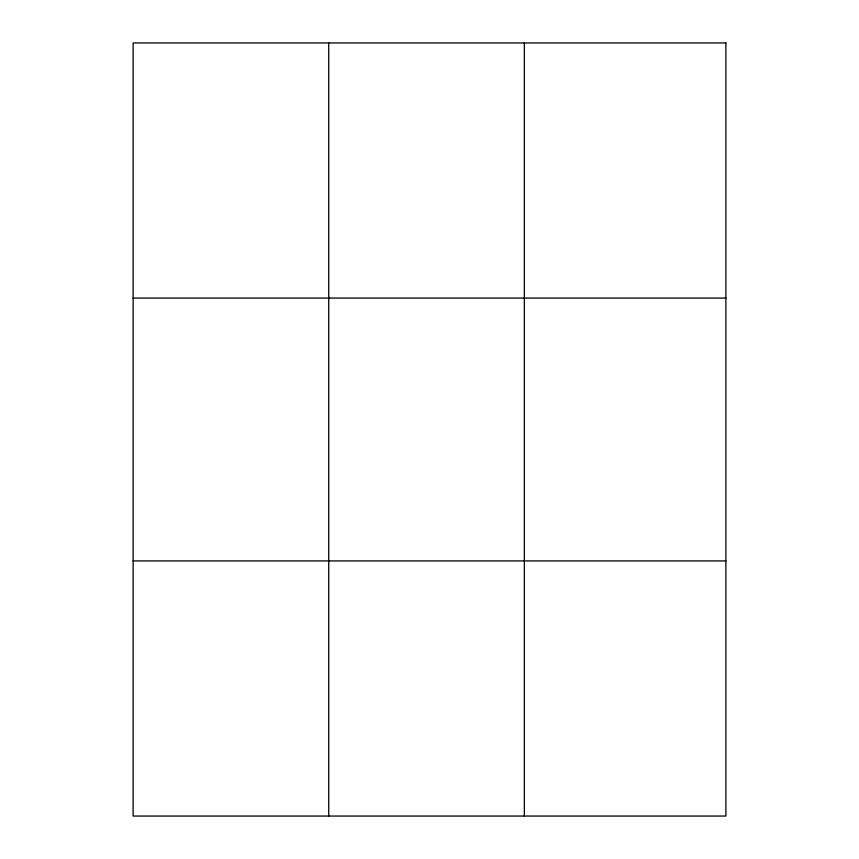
<?xml version="1.0" encoding="UTF-8"?>
<svg xmlns="http://www.w3.org/2000/svg" width="859" height="859" viewBox="0 0 859 859"><rect width="100%" height="100%" fill="white"/><g stroke="black" fill="none" stroke-linecap="round" stroke-linejoin="round"><path stroke-width="1.29" d="M328.729 42.95L328.729 816.05M524.344 42.95L524.344 816.05M133.113 298.073L725.887 298.073M133.113 560.927L725.887 560.927M725.887 42.95L725.887 816.05L133.113 816.05L133.113 42.95L725.887 42.95"/></g></svg>
